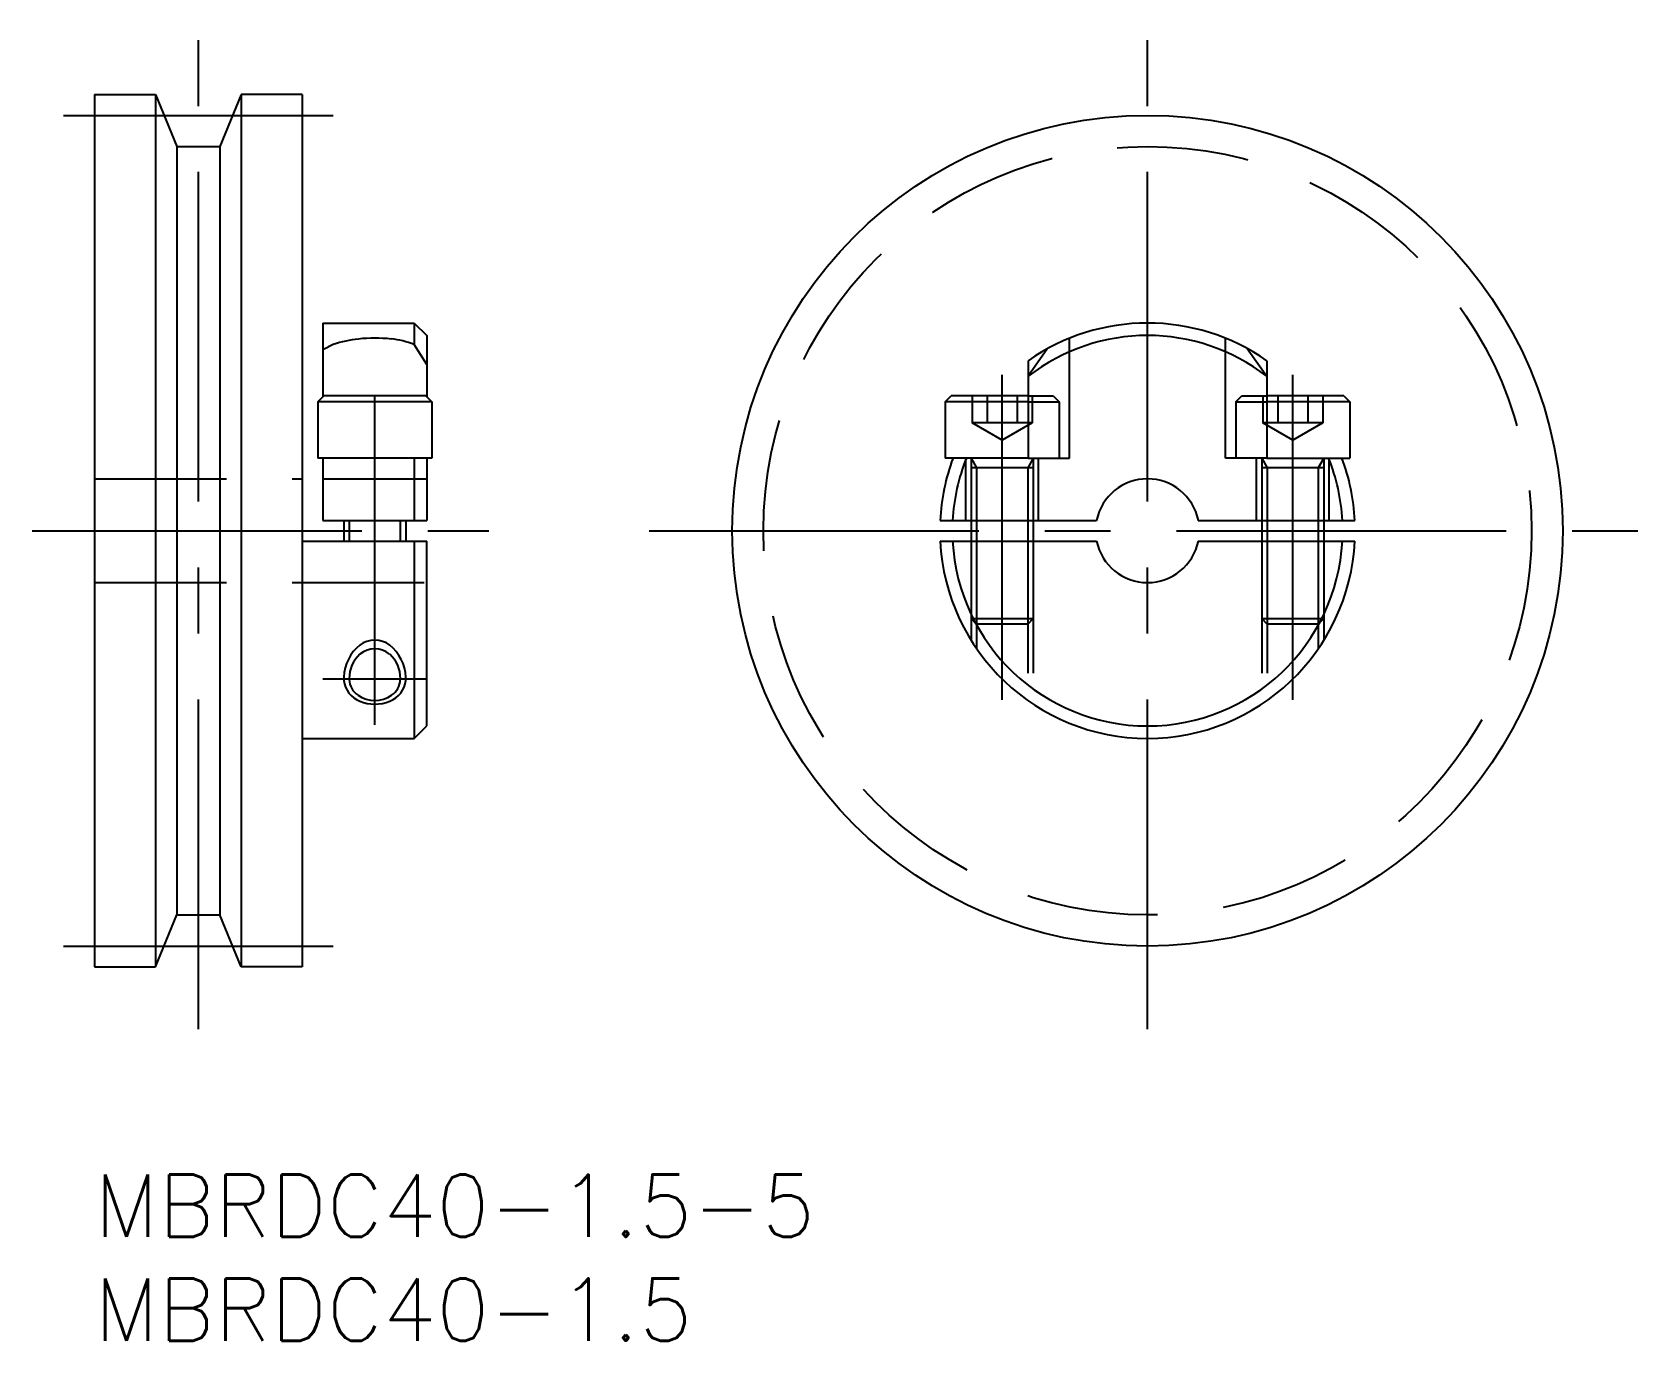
# Model space of a CAD drawing. Extents: x -3 to 74.7, y -8 to 55.
import ezdxf

# ---------------------------------------------------------------- set-up
doc = ezdxf.new("R2010")
doc.units = 0
doc.header["$LTSCALE"] = 0.5
doc.linetypes.add('CENTER', pattern=[50.8, 31.75, -6.35, 6.35, -6.35])
doc.linetypes.add('DASHED', pattern=[19.05, 12.7, -6.35])
for name, color, linetype in [('MSM_CENTER', 1, 'CENTER'), ('MSM_CONTINUOUS', 7, 'CONTINUOUS'), ('MSM_DASHED', 4, 'DASHED'), ('MSM_NARROW', 5, 'CONTINUOUS'), ('MSM_PART_NUMBER', 7, 'CONTINUOUS')]:
    doc.layers.add(name, color=color, linetype=linetype)
doc.styles.get("Standard").update_dxf_attribs({"font": 'txt.shx', "height": 3, "bigfont": 'bigfont.shx'})

# ---------------------------------------------------------------- blocks, each defined once
blk = doc.blocks.new('*U2')
at = {"layer": 'MSM_PART_NUMBER'}
blk.add_text('MBRDC40-1.5-5', height=3, dxfattribs=at).set_placement((0, -3))
blk = doc.blocks.new('*U3')
at = {"layer": 'MSM_PART_NUMBER'}
blk.add_text('MBRDC40-1.5', height=3, dxfattribs=at).set_placement((0, -8))

msp = doc.modelspace()

# ---------------------------------------------------------------- linework, layer by layer
at = {"layer": 'MSM_CENTER'}
for p, q in [((5, 7), (5, 55)), ((50.719, 7), (50.719, 55)), ((-1.5, 51), (11.5, 51)), ((13.5, 21.648), (13.5, 38.5)), ((43.719, 22.859), (43.719, 38.5)), ((57.719, 22.859), (57.719, 38.5)), ((-3, 31), (19, 31)), ((26.719, 31), (74.719, 31)), ((16, 23.859), (11, 23.859)), ((-1.5, 11), (11.5, 11))]:
    msp.add_line(p, q, dxfattribs=at)
at = {"layer": 'MSM_CONTINUOUS'}
for p, q in [((0, 52), (2.936, 52)), ((0, 52), (0, 10)), ((2.936, 52.008), (2.936, 10)), ((2.936, 52), (3.971, 49.5)), ((7.064, 52), (6.029, 49.5)), ((7.064, 52), (7.064, 10)), ((10, 52), (7.064, 52)), ((10, 52), (10, 10)), ((3.971, 49.5), (6.029, 49.5)), ((3.971, 49.5), (3.971, 12.5)), ((6.029, 49.5), (6.029, 12.5)), ((11, 41), (11, 37.45)), ((11, 41), (15.4, 41)), ((15.4, 41), (16, 40.4)), ((15.4, 41), (15.4, 39.961)), ((16, 39.008), (15.4, 39.961)), ((16, 40.4), (16, 37.45)), ((45.91, 39.768), (44.969, 38.436)), ((55.527, 39.768), (56.469, 38.436)), ((44.969, 39.182), (44.969, 34.5)), ((56.469, 39.182), (56.469, 34.5)), ((10.75, 37.2), (11.05, 37.5)), ((15.95, 37.5), (11.05, 37.5)), ((15.95, 37.5), (16.25, 37.2)), ((40.969, 37.2), (41.269, 37.5)), ((44.969, 37.5), (41.269, 37.5)), ((60.169, 37.5), (56.469, 37.5)), ((60.169, 37.5), (60.469, 37.2)), ((10.75, 37.2), (10.75, 34.5)), ((16.25, 37.2), (10.75, 37.2)), ((16.25, 37.2), (16.25, 34.5)), ((40.969, 37.2), (40.969, 34.5)), ((44.969, 37.2), (40.969, 37.2)), ((60.469, 37.2), (56.469, 37.2)), ((60.469, 37.2), (60.469, 34.5)), ((16.25, 34.5), (10.75, 34.5)), ((11, 34.5), (11, 31.5)), ((15.4, 34.5), (15.4, 31.5)), ((16, 34.5), (16, 31.5)), ((44.969, 34.5), (40.969, 34.5)), ((56.469, 34.5), (60.469, 34.5)), ((11, 31.5), (16, 31.5)), ((12, 31.5), (12, 30.5)), ((15, 31.5), (15, 30.5)), ((40.731, 31.5), (48.269, 31.5)), ((42.219, 31.5), (42.219, 30.5)), ((45.219, 31.5), (45.219, 30.5)), ((53.168, 31.5), (60.706, 31.5)), ((56.219, 31.5), (56.219, 30.5)), ((59.219, 31.5), (59.219, 30.5)), ((10, 30.5), (16, 30.5)), ((15.4, 30.5), (15.4, 21)), ((16, 21.6), (16, 30.5)), ((40.731, 30.5), (48.269, 30.5)), ((53.168, 30.5), (60.706, 30.5)), ((10, 21), (15.4, 21)), ((15.4, 21), (16, 21.6)), ((2.936, 10), (3.971, 12.5)), ((3.971, 12.5), (6.029, 12.5)), ((7.064, 10), (6.029, 12.5)), ((0, 10), (2.936, 10)), ((10, 10), (7.064, 10))]:
    msp.add_line(p, q, dxfattribs=at)
msp.add_circle((50.719, 31), 20, dxfattribs=at)
for centre, radius, start, end in [((50.719, 31), 10, 54.90037, 125.09963), ((12.506, 37.377), 2.773, 111.28019, 122.88917), ((13.155, 35.383), 4.868, 95.18362, 109.88903), ((13.5, 32.295), 7.975, 84.35595, 95.64405), ((13.893, 36.183), 4.068, 68.2614, 84.48508), ((50.719, 31), 9.4, 52.28732, 127.71268), ((50.719, 31), 10, 159.51268, 177.13402), ((50.719, 31), 9.4, 158.13997, 176.95091), ((50.719, 31), 9.4, 3.04909, 21.86003), ((50.719, 31), 10, 2.86598, 20.48732), ((50.719, 31), 2.5, 11.53696, 168.46304), ((50.719, 31), 10, 182.86598, 357.13402), ((50.719, 31), 9.4, 183.04909, 356.95091), ((50.719, 31), 2.5, 191.53696, 348.46304), ((13.771, 23.92), 1.5, 131.07667, 181.23638), ((13.5, 24.231), 1.088, 48.92333, 131.07667), ((13.23, 23.92), 1.5, 358.76362, 48.92333), ((13.501, 23.859), 1.231, 178.63517, 181.26548), ((13.171, 23.851), 0.9, 181.26548, 237.82989), ((13.829, 23.851), 0.9, 302.17011, 358.73452), ((13.499, 23.859), 1.231, 358.73452, 1.36483), ((13.5, 24.236), 1.403, 234.80308, 305.19692)]:
    msp.add_arc(centre, radius, start, end, dxfattribs=at)
at = {"layer": 'MSM_DASHED'}
for p, q in [((46.969, 34.5), (46.969, 40.27)), ((54.469, 34.5), (54.469, 40.27)), ((42.275, 37.5), (42.275, 36.2)), ((42.997, 37.5), (42.997, 36.2)), ((44.44, 37.5), (44.44, 36.2)), ((44.969, 37.5), (46.169, 37.5)), ((45.162, 37.5), (45.162, 36.2)), ((46.169, 37.5), (46.469, 37.2)), ((54.969, 37.2), (55.269, 37.5)), ((55.269, 37.5), (56.469, 37.5)), ((56.275, 37.5), (56.275, 36.2)), ((56.997, 37.5), (56.997, 36.2)), ((58.44, 37.5), (58.44, 36.2)), ((59.162, 37.5), (59.162, 36.2)), ((44.969, 37.2), (46.469, 37.2)), ((46.469, 37.2), (46.469, 34.5)), ((54.969, 37.2), (54.969, 34.5)), ((54.969, 37.2), (56.469, 37.2)), ((45.162, 36.2), (42.275, 36.2)), ((43.719, 35.367), (42.275, 36.2)), ((45.162, 36.2), (43.719, 35.367)), ((59.162, 36.2), (56.275, 36.2)), ((57.719, 35.367), (56.275, 36.2)), ((59.162, 36.2), (57.719, 35.367)), ((41.969, 31.5), (41.969, 34.5)), ((42.219, 34.5), (42.489, 34.031)), ((42.219, 34.5), (42.219, 31.5)), ((45.219, 34.5), (44.948, 34.031)), ((44.969, 34.5), (46.969, 34.5)), ((45.219, 34.5), (45.219, 31.5)), ((45.469, 31.5), (45.469, 34.5)), ((56.469, 34.5), (54.469, 34.5)), ((55.969, 31.5), (55.969, 34.5)), ((56.219, 34.5), (56.489, 34.031)), ((56.219, 34.5), (56.219, 31.5)), ((59.219, 34.5), (58.948, 34.031)), ((59.219, 34.5), (59.219, 31.5)), ((59.469, 31.5), (59.469, 34.5)), ((0, 33.5), (10, 33.5)), ((11, 33.5), (16, 33.5)), ((45.219, 34.031), (42.219, 34.031)), ((42.489, 34.031), (42.489, 31.5)), ((44.948, 34.031), (44.948, 31.5)), ((59.219, 34.031), (56.219, 34.031)), ((56.489, 34.031), (56.489, 31.5)), ((58.948, 34.031), (58.948, 31.5)), ((42.219, 30.5), (42.219, 25.732)), ((42.489, 30.5), (42.489, 25.319)), ((44.948, 30.5), (44.948, 22.833)), ((45.219, 30.5), (45.219, 22.648)), ((56.219, 30.5), (56.219, 22.648)), ((56.489, 30.5), (56.489, 22.833)), ((58.948, 30.5), (58.948, 25.319)), ((59.219, 30.5), (59.219, 25.732)), ((0, 28.5), (16, 28.5)), ((42.489, 26.5), (42.219, 26.77)), ((42.219, 26.77), (45.219, 26.77)), ((44.948, 26.5), (42.489, 26.5)), ((45.219, 26.77), (44.948, 26.5)), ((56.489, 26.5), (56.219, 26.77)), ((56.219, 26.77), (59.219, 26.77)), ((58.948, 26.5), (56.489, 26.5)), ((59.219, 26.77), (58.948, 26.5))]:
    msp.add_line(p, q, dxfattribs=at)
msp.add_circle((50.719, 31), 18.5, dxfattribs=at)
at = {"layer": 'MSM_NARROW'}
for p, q in [((12.271, 31.5), (12.271, 30.5)), ((14.729, 31.5), (14.729, 30.5)), ((42.489, 31.5), (42.489, 30.5)), ((44.948, 31.5), (44.948, 30.5)), ((56.489, 31.5), (56.489, 30.5)), ((58.948, 31.5), (58.948, 30.5))]:
    msp.add_line(p, q, dxfattribs=at)
for centre, radius, start, end in [((13.5, 24.489), 1.243, 54.25016, 125.74984), ((14.174, 23.834), 2.175, 130.09088, 176.80147), ((12.826, 23.834), 2.175, 3.19853, 49.90912), ((13.567, 23.859), 1.567, 176.44894, 182.62135), ((13.218, 23.942), 1.226, 187.28902, 248.76992), ((13.782, 23.942), 1.226, 291.23008, 352.71098), ((13.433, 23.859), 1.567, 357.37865, 3.55106), ((13.5, 24.467), 1.819, 246.46511, 293.53489)]:
    msp.add_arc(centre, radius, start, end, dxfattribs=at)

# ---------------------------------------------------------------- block references
at = {"layer": 'MSM_CONTINUOUS'}
for name in ['*U2', '*U3']:
    msp.add_blockref(name, (0, 0), dxfattribs=at)

doc.saveas('drawing.dxf')
